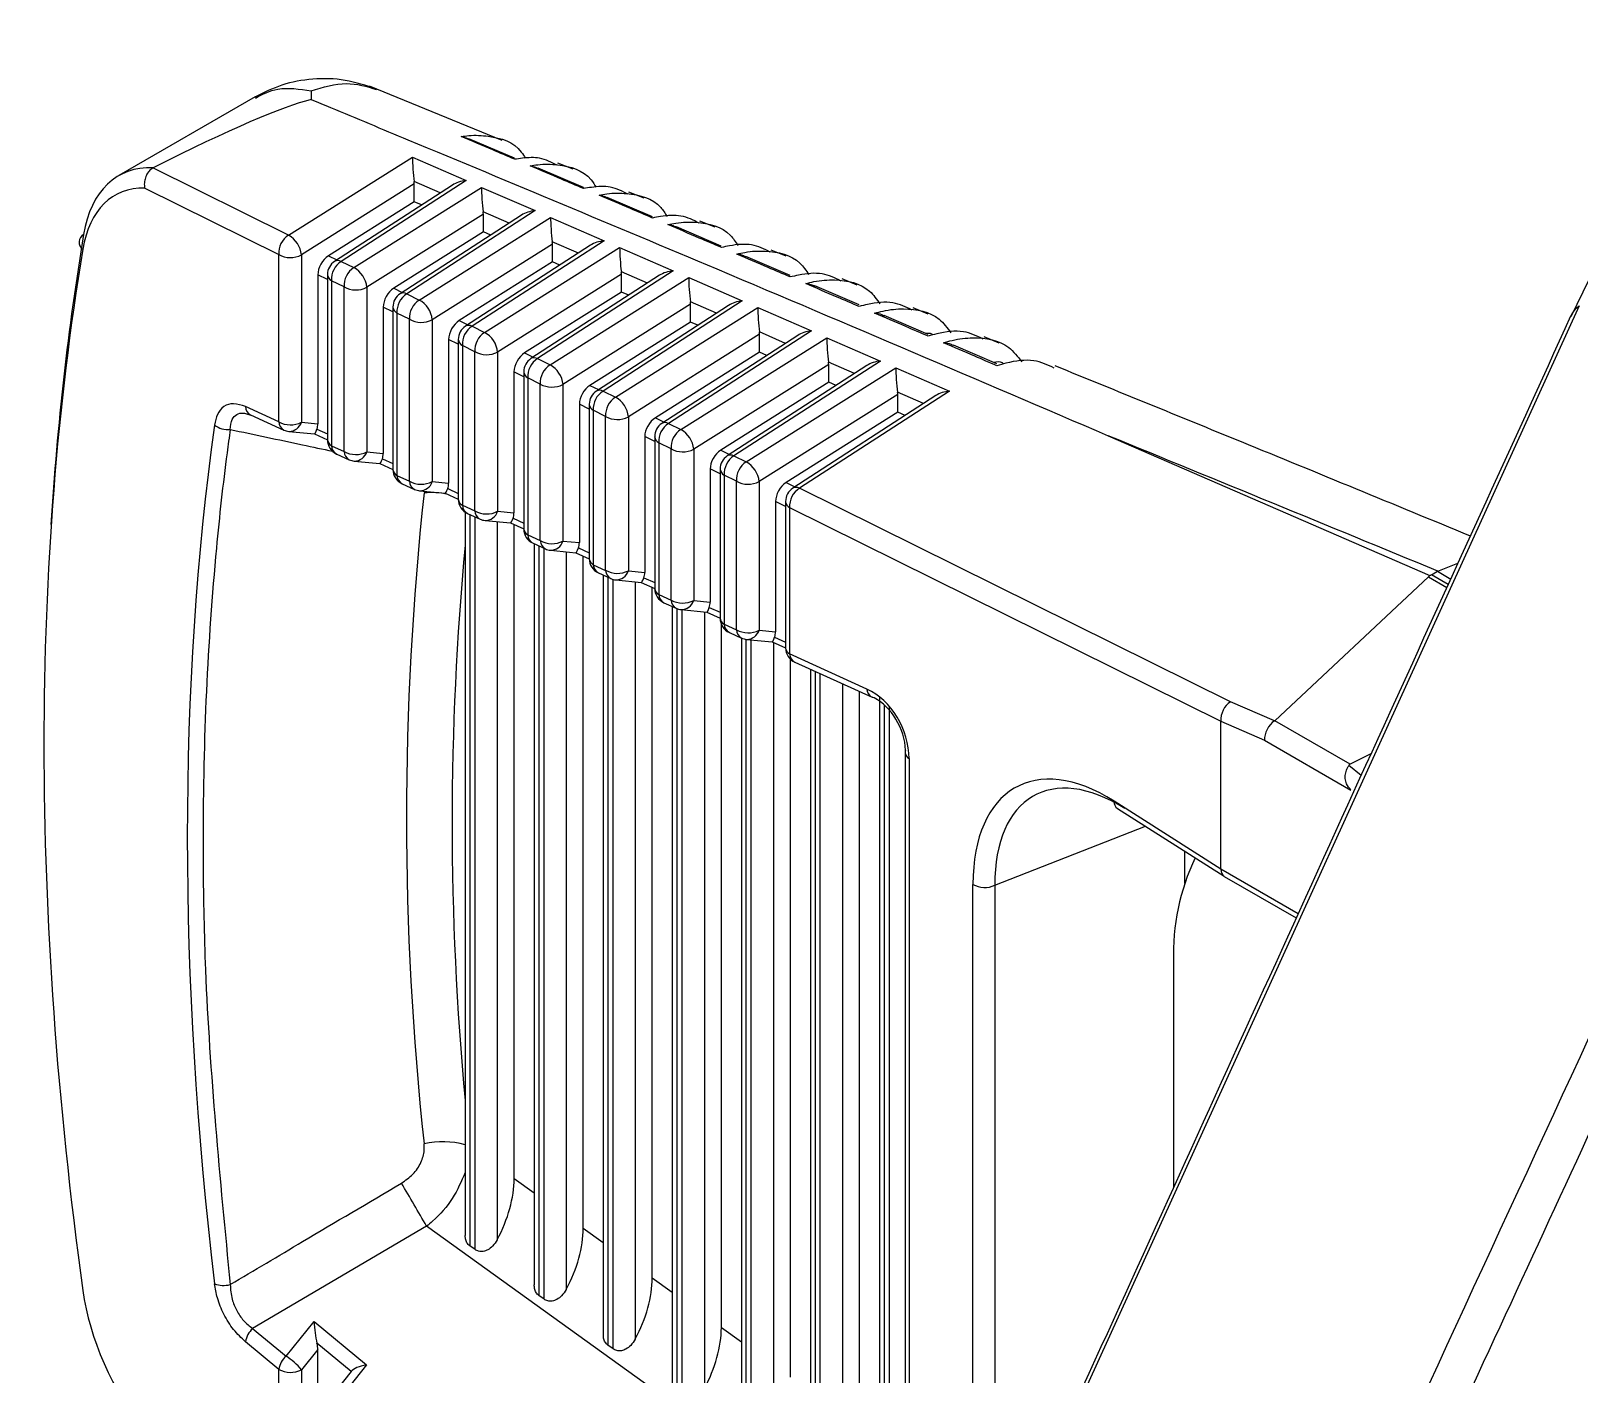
# Model space of a CAD drawing. Extents: x 7 to 113, y 1 to 87.
# Drawn here: x 75.682 to 76.665, y 70.07 to 70.923 of the extents above; entities that cross this region are included whole.
import ezdxf

# ---------------------------------------------------------------- set-up
doc = ezdxf.new("R2010")
doc.units = 0
doc.header["$MEASUREMENT"] = 0
doc.layers.add('OBJECT', color=7, linetype='CONTINUOUS')

msp = doc.modelspace()

# ---------------------------------------------------------------- linework, layer by layer
at = {"layer": 'OBJECT'}
for p, q in [((75.85971, 70.88479), (75.85975, 70.87925)), ((75.98096, 70.85332), (75.89681, 70.88766)), ((75.82426, 70.88097), (75.7376, 70.83094)), ((75.98879, 70.84192), (75.95978, 70.85429)), ((75.75912, 70.83577), (75.75939, 70.83592)), ((75.84531, 70.79307), (75.75912, 70.83577)), ((75.84531, 70.79307), (75.92402, 70.84258)), ((75.92402, 70.84258), (75.95802, 70.82778)), ((76.03254, 70.82337), (76.00373, 70.83567)), ((76.02603, 70.83493), (76.01634, 70.83889)), ((75.92519, 70.82564), (75.85355, 70.78058)), ((75.94936, 70.82491), (75.87461, 70.77649)), ((75.95802, 70.82778), (75.87881, 70.77647)), ((75.94164, 70.81991), (75.92509, 70.82712)), ((75.92519, 70.81431), (75.92519, 70.82564)), ((75.75405, 70.82296), (75.8391, 70.78083)), ((75.92519, 70.81431), (75.87066, 70.78001)), ((75.88681, 70.77251), (75.96787, 70.82349)), ((75.92986, 70.81228), (75.92519, 70.81431)), ((75.96787, 70.82349), (76.00186, 70.80868)), ((76.07629, 70.80479), (76.04769, 70.81702)), ((76.0711, 70.81655), (76.06143, 70.82049)), ((75.96903, 70.80655), (75.89505, 70.76002)), ((75.9932, 70.80581), (75.91615, 70.75591)), ((76.00186, 70.80868), (75.92036, 70.75589)), ((75.92832, 70.75195), (76.01171, 70.8044)), ((75.98548, 70.80081), (75.96893, 70.80802)), ((75.96903, 70.79522), (75.96903, 70.80655)), ((76.01171, 70.8044), (76.0457, 70.78959)), ((75.96903, 70.79522), (75.91217, 70.75945)), ((75.9737, 70.79318), (75.96903, 70.79522)), ((76.12004, 70.78616), (76.09163, 70.79833)), ((76.11617, 70.79816), (76.10652, 70.80209)), ((76.68957, 70.80362), (76.65925, 70.74134)), ((76.01287, 70.78745), (75.93656, 70.73945)), ((76.03704, 70.78672), (75.9577, 70.73533)), ((76.0457, 70.78959), (75.9619, 70.73531)), ((75.96983, 70.73139), (76.05555, 70.7853)), ((76.02932, 70.78172), (76.01277, 70.78893)), ((76.01287, 70.77612), (76.01287, 70.78745)), ((76.05555, 70.7853), (76.08954, 70.7705)), ((75.8391, 70.67465), (75.8391, 70.78083)), ((75.85355, 70.78058), (75.85355, 70.67439)), ((75.87066, 70.78001), (75.87598, 70.77738)), ((75.87881, 70.77647), (75.88681, 70.77251)), ((76.01287, 70.77612), (75.95368, 70.73889)), ((76.01754, 70.77409), (76.01287, 70.77612)), ((76.16379, 70.76751), (76.13558, 70.77961)), ((76.16124, 70.77977), (76.15162, 70.78369)), ((75.86394, 70.76803), (75.86394, 70.67338)), ((75.87004, 70.76501), (75.86394, 70.76803)), ((75.87004, 70.7681), (75.87004, 70.66328)), ((76.05672, 70.76836), (75.97807, 70.71889)), ((76.08088, 70.76763), (75.99924, 70.71475)), ((76.08954, 70.7705), (76.00345, 70.71473)), ((76.01133, 70.71083), (76.09939, 70.76621)), ((76.07316, 70.76263), (76.05661, 70.76984)), ((76.05672, 70.75703), (76.05672, 70.76836)), ((76.09939, 70.76621), (76.13338, 70.75141)), ((76.20631, 70.76138), (76.19671, 70.7653)), ((75.88061, 70.76027), (75.87261, 70.76423)), ((75.87261, 70.76423), (75.87261, 70.65942)), ((75.88061, 70.65578), (75.88061, 70.76027)), ((75.89505, 70.76002), (75.89505, 70.65553)), ((75.91217, 70.75945), (75.91752, 70.7568)), ((75.92036, 70.75589), (75.92832, 70.75195)), ((76.05672, 70.75703), (75.99518, 70.71833)), ((76.06138, 70.755), (76.05672, 70.75703)), ((76.20754, 70.74883), (76.17953, 70.76086)), ((75.90545, 70.74747), (75.90545, 70.65451)), ((75.91159, 70.74443), (75.90545, 70.74747)), ((75.91159, 70.74752), (75.91159, 70.6444)), ((76.10056, 70.74927), (76.01957, 70.69833)), ((76.12472, 70.74854), (76.04079, 70.69417)), ((76.13338, 70.75141), (76.04499, 70.69415)), ((76.05284, 70.69027), (76.14323, 70.74712)), ((76.117, 70.74354), (76.10045, 70.75075)), ((76.10056, 70.73794), (76.10056, 70.74927)), ((76.14323, 70.74712), (76.17722, 70.73231)), ((76.25138, 70.74299), (76.2418, 70.7469)), ((76.66455, 70.74817), (76.30293, 69.95467)), ((75.92212, 70.73971), (75.91415, 70.74366)), ((75.91415, 70.74366), (75.91415, 70.64054)), ((75.92212, 70.63692), (75.92212, 70.73971)), ((75.93656, 70.73945), (75.93656, 70.63666)), ((75.95368, 70.73889), (75.95907, 70.73622)), ((76.10056, 70.73794), (76.03669, 70.69777)), ((76.10522, 70.73591), (76.10056, 70.73794)), ((76.2513, 70.73011), (76.22347, 70.74208)), ((75.94696, 70.72691), (75.94696, 70.63565)), ((75.95313, 70.72385), (75.94696, 70.72691)), ((75.95313, 70.72694), (75.95313, 70.62552)), ((75.9619, 70.73531), (75.96983, 70.73139)), ((76.1444, 70.73018), (76.06108, 70.67777)), ((76.16856, 70.72944), (76.08233, 70.67359)), ((76.17722, 70.73231), (76.08654, 70.67357)), ((76.09435, 70.66971), (76.18707, 70.72803)), ((76.16084, 70.72444), (76.14429, 70.73165)), ((76.1444, 70.71885), (76.1444, 70.73018)), ((76.18707, 70.72803), (76.22106, 70.71322)), ((76.29645, 70.7246), (76.28689, 70.7285)), ((75.96362, 70.71915), (75.9557, 70.72308)), ((75.9557, 70.72308), (75.9557, 70.62165)), ((75.96362, 70.61805), (75.96362, 70.71915)), ((75.97807, 70.71889), (75.97807, 70.6178)), ((75.99518, 70.71833), (76.00061, 70.71564)), ((76.1444, 70.71885), (76.0782, 70.67721)), ((76.14906, 70.71681), (76.1444, 70.71885)), ((76.29506, 70.71137), (76.26741, 70.72327)), ((75.98846, 70.70635), (75.98846, 70.61678)), ((75.99468, 70.70327), (75.98846, 70.70635)), ((75.99468, 70.70636), (75.99468, 70.60663)), ((76.00345, 70.71473), (76.01133, 70.71083)), ((76.18824, 70.71108), (76.10259, 70.65721)), ((76.2124, 70.71035), (76.12388, 70.65301)), ((76.22106, 70.71322), (76.12808, 70.653)), ((76.13585, 70.64915), (76.23091, 70.70893)), ((76.20468, 70.70535), (76.18813, 70.71256)), ((76.18824, 70.69975), (76.18824, 70.71108)), ((76.23091, 70.70893), (76.2649, 70.69413)), ((76.00513, 70.69859), (75.99724, 70.7025)), ((75.99724, 70.7025), (75.99724, 70.60277)), ((76.00513, 70.59919), (76.00513, 70.69859)), ((76.01957, 70.69833), (76.01957, 70.59893)), ((76.03669, 70.69777), (76.04216, 70.69506)), ((76.18824, 70.69975), (76.1197, 70.65665)), ((76.1929, 70.69772), (76.18824, 70.69975)), ((76.04499, 70.69415), (76.05284, 70.69027)), ((76.23208, 70.69199), (76.14409, 70.63665)), ((76.25624, 70.69126), (76.16542, 70.63243)), ((76.2649, 70.69413), (76.16963, 70.63242)), ((76.24852, 70.68626), (76.23197, 70.69347)), ((76.23208, 70.68066), (76.23208, 70.69199)), ((75.8391, 70.67465), (75.81794, 70.68427)), ((75.8192, 70.67951), (75.82078, 70.6791)), ((75.82123, 70.67903), (75.8424, 70.66941)), ((76.02997, 70.68579), (76.02997, 70.59792)), ((76.03622, 70.68269), (76.02997, 70.68579)), ((76.03622, 70.68578), (76.03622, 70.58775)), ((76.04664, 70.67803), (76.03879, 70.68192)), ((76.03879, 70.68192), (76.03879, 70.58389)), ((76.04664, 70.58032), (76.04664, 70.67803)), ((76.06108, 70.67777), (76.06108, 70.58007)), ((76.0782, 70.67721), (76.0837, 70.67448)), ((76.23208, 70.68066), (76.16121, 70.63609)), ((76.23675, 70.67863), (76.23208, 70.68066)), ((75.84557, 70.66856), (75.86178, 70.66698)), ((75.85355, 70.67439), (75.86394, 70.67338)), ((75.86176, 70.66698), (75.87004, 70.66322)), ((75.8634, 70.66998), (75.87004, 70.66696)), ((76.08654, 70.67357), (76.09435, 70.66971)), ((75.87261, 70.65942), (75.88061, 70.65578)), ((76.07148, 70.66523), (76.07148, 70.57905)), ((76.07777, 70.66211), (76.07148, 70.66523)), ((76.07777, 70.6652), (76.07777, 70.56887)), ((76.08814, 70.65747), (76.08033, 70.66134)), ((76.08033, 70.66134), (76.08033, 70.56501)), ((76.08814, 70.56146), (76.08814, 70.65747)), ((76.10259, 70.65721), (76.10259, 70.5612)), ((76.36571, 70.66581), (76.56975, 70.57695)), ((75.87591, 70.65418), (75.88391, 70.65054)), ((75.88708, 70.64969), (75.90329, 70.64811)), ((75.89505, 70.65553), (75.90545, 70.65451)), ((75.90327, 70.64811), (75.91159, 70.64433)), ((75.9049, 70.65112), (75.91159, 70.64808)), ((76.1197, 70.65665), (76.12525, 70.6539)), ((76.12808, 70.653), (76.13585, 70.64915)), ((75.91415, 70.64054), (75.92212, 70.63692)), ((76.11298, 70.64467), (76.11298, 70.56019)), ((76.11931, 70.64153), (76.11298, 70.64467)), ((76.11931, 70.64462), (76.11931, 70.54998)), ((76.12965, 70.63691), (76.12188, 70.64076)), ((76.12188, 70.64076), (76.12188, 70.54612)), ((75.91745, 70.63529), (75.92541, 70.63168)), ((75.92858, 70.63083), (75.9448, 70.62925)), ((75.93656, 70.63666), (75.94696, 70.63565)), ((75.94478, 70.62925), (75.95313, 70.62545)), ((75.94641, 70.63225), (75.95313, 70.62919)), ((76.12965, 70.54259), (76.12965, 70.63691)), ((76.14409, 70.63665), (76.14409, 70.54233)), ((76.16121, 70.63609), (76.16679, 70.63332)), ((76.44325, 70.49687), (76.16963, 70.63242)), ((75.9557, 70.62165), (75.96362, 70.61805)), ((75.97807, 70.6178), (75.98846, 70.61678)), ((76.15449, 70.62411), (76.15449, 70.54132)), ((76.16086, 70.62095), (76.15449, 70.62411)), ((76.16086, 70.62404), (76.16086, 70.5311)), ((76.16342, 70.62018), (76.43723, 70.48455)), ((76.16342, 70.62018), (76.16342, 70.52724)), ((75.95745, 70.61729), (75.95745, 70.15811)), ((75.959, 70.61641), (75.96692, 70.61281)), ((75.96038, 70.61578), (75.96038, 70.15142)), ((75.96373, 70.14902), (75.96373, 70.61426)), ((75.97009, 70.61196), (75.9863, 70.61038)), ((75.97781, 70.61121), (75.97781, 70.15534)), ((75.98628, 70.61038), (75.99468, 70.60657)), ((75.98792, 70.61339), (75.99468, 70.61031)), ((75.98857, 70.19416), (75.98857, 70.60934)), ((75.99724, 70.60277), (76.00513, 70.59919)), ((76.01957, 70.59893), (76.02997, 70.59792)), ((76.00054, 70.59753), (76.00843, 70.59394)), ((76.00129, 70.59719), (76.00129, 70.12658)), ((76.00422, 70.59586), (76.00422, 70.1199)), ((76.00757, 70.11749), (76.00757, 70.59433)), ((76.0116, 70.5931), (76.02781, 70.59152)), ((76.02165, 70.59212), (76.02165, 70.12381)), ((76.02779, 70.59152), (76.03622, 70.58768)), ((76.02942, 70.59452), (76.03622, 70.59143)), ((76.03241, 70.16264), (76.03241, 70.58942)), ((76.03879, 70.58389), (76.04664, 70.58032)), ((76.04209, 70.57865), (76.04993, 70.57508)), ((76.06108, 70.58007), (76.07148, 70.57905)), ((76.57092, 70.57756), (76.5746, 70.57969)), ((76.5746, 70.57969), (76.58308, 70.57479)), ((76.57488, 70.57985), (76.58769, 70.58489)), ((76.04513, 70.57726), (76.04513, 70.09506)), ((76.04806, 70.57593), (76.04806, 70.08837)), ((76.05141, 70.08597), (76.05141, 70.57454)), ((76.0531, 70.57423), (76.06932, 70.57265)), ((76.06549, 70.57302), (76.06549, 70.09229)), ((76.0693, 70.57265), (76.07777, 70.5688)), ((76.07093, 70.57565), (76.07777, 70.57255)), ((76.07625, 70.13111), (76.07625, 70.56949)), ((76.47136, 70.48483), (76.56894, 70.57611)), ((76.56894, 70.57611), (76.58061, 70.56937)), ((76.58155, 70.57143), (76.57092, 70.57756)), ((76.08033, 70.56501), (76.08814, 70.56146)), ((76.08363, 70.55976), (76.09144, 70.55621)), ((76.10259, 70.5612), (76.11298, 70.56019)), ((76.08897, 70.55734), (76.08897, 70.06353)), ((76.0919, 70.55602), (76.0919, 70.05685)), ((76.09461, 70.55536), (76.11082, 70.55379)), ((76.09525, 70.05444), (76.09525, 70.5553)), ((76.10933, 70.55393), (76.10933, 70.06076)), ((76.1108, 70.55379), (76.11931, 70.54992)), ((76.11244, 70.55679), (76.11931, 70.55366)), ((76.12009, 70.09959), (76.12009, 70.54612)), ((76.12188, 70.54612), (76.12965, 70.54259)), ((76.12518, 70.54088), (76.13295, 70.53735)), ((76.14409, 70.54233), (76.15449, 70.54132)), ((76.13281, 70.53741), (76.13281, 70.03201)), ((76.13574, 70.53654), (76.13574, 70.02533)), ((76.13612, 70.5365), (76.15233, 70.53492)), ((76.13909, 70.02292), (76.13909, 70.53621)), ((76.15231, 70.53492), (76.16086, 70.53104)), ((76.15317, 70.53453), (76.15317, 70.02924)), ((76.15394, 70.53792), (76.16086, 70.53478)), ((76.21246, 70.50495), (76.16342, 70.52724)), ((76.16393, 70.06806), (76.16393, 70.52389)), ((76.16672, 70.522), (76.21576, 70.49971)), ((76.17665, 70.51748), (76.17665, 70.00048)), ((76.17958, 70.51615), (76.17958, 69.9938)), ((76.18293, 69.99139), (76.18293, 70.51463)), ((76.19701, 70.50823), (76.19701, 69.99772)), ((76.20777, 70.03654), (76.20777, 70.50334)), ((76.22049, 70.49999), (76.22049, 69.96896)), ((76.22342, 70.49494), (76.22342, 69.96228)), ((76.22677, 69.95987), (76.22677, 70.49392)), ((76.4712, 70.4847), (76.44325, 70.49687)), ((76.43723, 70.39062), (76.43723, 70.48449)), ((76.43723, 70.48449), (76.46493, 70.47243)), ((76.5192, 70.45721), (76.47136, 70.48483)), ((76.46493, 70.47243), (76.51976, 70.44078)), ((76.23674, 70.46464), (76.23674, 69.91646)), ((76.23931, 70.46078), (76.23931, 69.91794)), ((76.53246, 70.46376), (76.5192, 70.45721)), ((76.52623, 70.45008), (76.51837, 70.45644)), ((76.43723, 70.39062), (76.36949, 70.4337)), ((76.37155, 70.42913), (76.43924, 70.38608)), ((76.29369, 70.38035), (76.38935, 70.41781)), ((76.4143, 70.38157), (76.4143, 70.40194)), ((76.43723, 70.39062), (76.43723, 70.39062)), ((76.48629, 70.36229), (76.43723, 70.39062)), ((76.43937, 70.386), (76.48507, 70.35961)), ((76.27982, 69.94133), (76.27982, 70.38091)), ((76.29369, 70.38035), (76.29369, 69.94934)), ((76.40718, 70.33195), (76.40718, 70.18841)), ((75.98857, 70.19416), (76.00129, 70.18501)), ((75.93301, 70.16387), (75.82258, 70.09897)), ((76.23674, 69.94546), (75.93301, 70.16387)), ((76.03241, 70.16264), (76.04513, 70.15349)), ((75.96373, 70.14902), (75.96038, 70.15142)), ((76.07625, 70.13111), (76.08897, 70.12196)), ((76.00757, 70.11749), (76.00422, 70.1199)), ((75.82258, 70.09897), (75.84375, 70.08143)), ((75.84375, 70.08143), (75.8616, 70.10342)), ((75.8616, 70.10342), (75.89481, 70.07589)), ((76.12009, 70.09959), (76.13281, 70.09044)), ((75.8391, 70.07302), (75.81794, 70.09056)), ((75.88512, 70.07167), (75.8634, 70.08967)), ((76.05141, 70.08597), (76.04806, 70.08837)), ((75.86394, 70.08557), (75.85355, 70.07276)), ((75.86394, 69.99092), (75.86394, 70.08557)), ((75.8391, 69.96684), (75.8391, 70.07302)), ((75.85355, 70.07276), (75.85355, 69.96658)), ((75.88515, 70.07171), (75.8722, 70.05531)), ((75.89481, 70.07589), (75.87725, 70.05366))]:
    msp.add_line(p, q, dxfattribs=at)
at = {"layer": 'OBJECT', "flags": 128}
msp.add_lwpolyline([(76.21711, 70.49932), (76.21622, 70.49953), (76.21576, 70.49971)], dxfattribs=at)
at = {"layer": 'OBJECT'}
for centre, radius, start, end in [((75.71779, 70.78874), 0.00543, 117.55045, 236.57987), ((75.85269, 70.78164), 0.01361, 122.85681, 183.38222), ((75.83769, 70.77908), 0.01593, 5.38115, 61.42717), ((75.84656, 70.79414), 0.01525, 240.71997, 297.24676), ((75.88004, 70.7681), 0.01, 122.93169, 180), ((75.8862, 70.76504), 0.01361, 122.85589, 183.38369), ((75.8767, 70.7726), 0.00441, 61.31839, 118.2245), ((75.87483, 70.76849), 0.0048, 184.74166, 242.4728), ((75.8942, 70.76108), 0.01361, 122.85229, 183.38674), ((75.8792, 70.75852), 0.01593, 5.38145, 61.42687), ((75.88807, 70.77358), 0.01525, 240.72035, 297.24638), ((75.92159, 70.74752), 0.01, 122.93169, 180), ((75.92774, 70.74446), 0.01361, 122.85351, 183.38352), ((75.91824, 70.75202), 0.00441, 61.31238, 118.23868), ((75.91637, 70.74791), 0.0048, 184.73592, 242.47296), ((75.9357, 70.74051), 0.01361, 122.8526, 183.38443), ((75.9207, 70.73796), 0.01593, 5.38251, 61.42581), ((76.67468, 70.73439), 0.0171, 126.30629, 154.90137), ((75.92958, 70.75302), 0.01525, 240.71941, 297.24639), ((75.95979, 70.73144), 0.00441, 61.31521, 118.2342), ((75.96313, 70.72694), 0.01, 122.93169, 180), ((75.95792, 70.72733), 0.0048, 184.73929, 242.47516), ((75.96929, 70.72388), 0.01361, 122.85679, 183.38278), ((75.97721, 70.71995), 0.01361, 122.85351, 183.38352), ((75.96221, 70.7174), 0.01593, 5.38304, 61.42528), ((75.97108, 70.73246), 0.01525, 240.72114, 297.24466), ((76.00468, 70.70636), 0.01, 122.93169, 180), ((75.99946, 70.70675), 0.0048, 184.74111, 242.47071), ((76.01083, 70.7033), 0.01361, 122.85384, 183.38374), ((76.00133, 70.71086), 0.00441, 61.30906, 118.24035), ((76.01872, 70.69939), 0.01361, 122.8559, 183.38312), ((76.00372, 70.69684), 0.01593, 5.38115, 61.42717), ((76.01259, 70.71189), 0.01525, 240.71997, 297.24676), ((76.04622, 70.68578), 0.01, 122.93169, 180), ((76.05238, 70.68272), 0.01361, 122.85745, 183.38158), ((76.04287, 70.69028), 0.00441, 61.31663, 118.23443), ((76.06022, 70.67883), 0.01361, 122.85351, 183.38352), ((76.04522, 70.67628), 0.01593, 5.38145, 61.42687), ((75.82404, 70.68445), 0.0061, 181.6742, 242.64392), ((76.04101, 70.68617), 0.0048, 184.74089, 242.47061), ((76.0541, 70.69133), 0.01525, 240.71941, 297.24639), ((75.80683, 70.68358), 0.01387, 232.4664, 276.17276), ((75.84656, 70.68795), 0.01525, 240.71997, 297.24676), ((75.84543, 70.67497), 0.00634, 182.90656, 241.41377), ((75.84654, 70.67851), 0.01, 245.55752, 264.43849), ((75.84581, 70.67661), 0.00805, 268.31878, 344.04756), ((76.08777, 70.6652), 0.01, 122.93169, 180), ((76.09392, 70.66214), 0.01361, 122.85349, 183.38408), ((76.08442, 70.6697), 0.00441, 61.30906, 118.24035), ((76.10173, 70.65827), 0.01361, 122.8526, 183.38443), ((76.08673, 70.65572), 0.01593, 5.38251, 61.42581), ((75.88004, 70.66328), 0.01, 180, 245.55752), ((75.87483, 70.66368), 0.0048, 184.74166, 242.4728), ((75.87894, 70.65974), 0.00634, 182.90504, 241.41308), ((76.08255, 70.66559), 0.0048, 184.73668, 242.47515), ((76.0956, 70.67077), 0.01525, 240.72055, 297.24525), ((75.88807, 70.66909), 0.01525, 240.72035, 297.24638), ((75.88694, 70.6561), 0.00634, 182.90291, 241.41536), ((75.88804, 70.65964), 0.01, 245.55752, 264.43849), ((75.88711, 70.65802), 0.00832, 269.75956, 342.60677), ((76.12931, 70.64462), 0.01, 122.93169, 180), ((76.13547, 70.64156), 0.01361, 122.85681, 183.38222), ((76.12596, 70.64912), 0.00441, 61.32649, 118.22456), ((76.14324, 70.63771), 0.01361, 122.85681, 183.38222), ((76.12824, 70.63516), 0.01593, 5.38115, 61.42717), ((75.92159, 70.6444), 0.01, 180, 245.55752), ((75.91637, 70.64479), 0.0048, 184.73592, 242.47296), ((75.92048, 70.64086), 0.00634, 182.91188, 241.40845), ((76.1241, 70.64502), 0.0048, 184.74089, 242.47061), ((77.82934, 70.42287), 1.90913, 173.78748, 186.21252), ((75.92958, 70.65022), 0.01525, 240.71941, 297.24639), ((75.92845, 70.63724), 0.00634, 182.91188, 241.40845), ((75.92955, 70.64078), 0.01, 245.55752, 264.43849), ((75.92862, 70.63915), 0.00832, 269.75748, 342.60632), ((75.936, 70.58392), 0.04579, 76.85015, 95.74201), ((76.13711, 70.65021), 0.01525, 240.71938, 297.24734), ((76.17086, 70.62404), 0.01, 122.93169, 180), ((76.17701, 70.62098), 0.01361, 122.85135, 183.38532), ((76.16751, 70.62854), 0.00441, 61.30883, 118.23406), ((75.96313, 70.62552), 0.01, 180, 245.55752), ((75.95792, 70.62591), 0.0048, 184.73929, 242.47516), ((75.96203, 70.62198), 0.00634, 182.90368, 241.41444), ((75.97108, 70.63136), 0.01525, 240.72114, 297.24466), ((75.96995, 70.61837), 0.00634, 182.90365, 241.41668), ((75.97012, 70.62028), 0.00832, 269.75913, 342.60466), ((76.16564, 70.62444), 0.0048, 184.73668, 242.47515), ((75.97106, 70.62191), 0.01, 245.55752, 264.43849), ((76.00468, 70.60663), 0.01, 180, 245.55752), ((75.99946, 70.60703), 0.0048, 184.74111, 242.47071), ((76.00357, 70.60309), 0.00634, 182.91188, 241.40845), ((76.01259, 70.61249), 0.01525, 240.71997, 297.24676), ((76.01146, 70.59951), 0.00634, 182.90656, 241.41377), ((76.01163, 70.60142), 0.00832, 269.75326, 342.61083), ((77.83481, 70.42009), 1.88562, 174.63613, 185.36387), ((76.01256, 70.60305), 0.01, 245.55752, 264.43849), ((76.04622, 70.58775), 0.01, 180, 245.55752), ((76.04101, 70.58815), 0.0048, 184.74089, 242.47061), ((76.04512, 70.58421), 0.00634, 182.90365, 241.41668), ((76.0541, 70.59363), 0.01525, 240.71941, 297.24639), ((76.05297, 70.58064), 0.00634, 182.90897, 241.41137), ((76.05314, 70.58255), 0.00832, 269.75626, 342.60753), ((76.05407, 70.58418), 0.01, 245.55752, 264.43849), ((76.08777, 70.56887), 0.01, 180, 245.55752), ((76.08255, 70.56926), 0.0048, 184.73668, 242.47515), ((76.08666, 70.56533), 0.00634, 182.91327, 241.40485), ((76.0956, 70.57476), 0.01525, 240.72055, 297.24525), ((76.09447, 70.56178), 0.00634, 182.90911, 241.40886), ((76.09464, 70.56369), 0.00832, 269.75541, 342.60839), ((76.09558, 70.56532), 0.01, 245.55752, 264.43849), ((76.12931, 70.54998), 0.01, 180, 245.55752), ((76.1241, 70.55038), 0.0048, 184.74089, 242.47061), ((76.12821, 70.54644), 0.00634, 182.90083, 241.41951), ((76.13711, 70.5559), 0.01525, 240.71938, 297.24734), ((76.13598, 70.54291), 0.00634, 182.90365, 241.41668), ((76.13615, 70.54482), 0.00832, 269.75614, 342.6102), ((76.13708, 70.54645), 0.01, 245.55752, 264.43849), ((76.17086, 70.5311), 0.01, 180, 245.55752), ((76.16564, 70.5315), 0.0048, 184.73668, 242.47515), ((76.16953, 70.52742), 0.0061, 181.67499, 242.64314), ((76.21879, 70.50527), 0.00634, 182.91188, 241.40845), ((76.24023, 70.46463), 0.00349, 154.46811, 179.84322), ((76.24156, 70.46506), 0.00483, 184.94186, 242.26997), ((76.37449, 70.43321), 0.00503, 174.37041, 234.24759), ((76.54741, 70.33708), 0.14033, 154.38255, 182.09613), ((76.28731, 70.39435), 0.01538, 240.86658, 294.49616), ((75.94305, 70.16517), 0.05241, 74.05361, 102.82111), ((74.23672, 69.19295), 1.9545, 29.78582, 30.71451), ((75.80424, 70.14327), 0.01696, 249.768, 283.91384), ((75.83361, 70.08739), 0.01599, 133.60833, 168.5589), ((75.85478, 70.06985), 0.016, 133.60999, 168.5565), ((75.82303, 70.04813), 0.03922, 38.91493, 58.11365), ((75.84656, 70.08632), 0.01525, 240.71997, 297.24676)]:
    msp.add_arc(centre, radius, start, end, dxfattribs=at)
for centre, major_axis, ratio, start_param, end_param in [((74.26489, 69.8422), (1.61042, 1.03656), 0.039919, 0.11575, 0.356864), ((75.79469, 70.72534), (-0.05582, 0.1063), 0.548821, 5.972242, 6.908863), ((75.92526, 70.8342), (-0.00085, 0.01127), 0.079449, 0.72669, 2.245127), ((75.91812, 70.82972), (-0.00499, 0.00867), 0.577651, 3.928719, 4.102619), ((75.95925, 70.8194), (0.01405, 0.00116), 0.599576, 1.609114, 2.301123), ((75.78725, 70.72148), (-0.05084, 0.09763), 0.546171, 5.989112, 6.910646), ((75.9691, 70.81511), (-0.00085, 0.01127), 0.079449, 0.72669, 2.245127), ((75.96196, 70.81063), (-0.00499, 0.00867), 0.577651, 3.928719, 4.102619), ((76.00309, 70.80031), (0.01405, 0.00116), 0.599576, 1.609114, 2.301123), ((76.01294, 70.79602), (-0.00085, 0.01127), 0.079449, 0.72669, 2.245127), ((77.1978, 69.51066), (-1.04028, 1.99674), 0.546312, 0.627366, 0.735835), ((76.0058, 70.79153), (-0.00499, 0.00867), 0.577651, 3.928719, 4.102619), ((76.04693, 70.78121), (0.01405, 0.00116), 0.599576, 1.609114, 2.301123), ((76.05678, 70.77693), (-0.00085, 0.01127), 0.079449, 0.72669, 2.245127), ((77.19037, 69.5068), (-1.0353, 1.98807), 0.546171, 0.62746, 0.990968), ((75.87108, 70.77204), (0.00503, 0.00866), 0.585467, 0.839536, 2.351618), ((76.04964, 70.77244), (-0.00499, 0.00867), 0.577651, 3.928719, 4.102619), ((76.09077, 70.76212), (0.01405, 0.00116), 0.599576, 1.609114, 2.301123), ((76.10062, 70.75783), (-0.00085, 0.01127), 0.079449, 0.72669, 2.245127), ((75.91259, 70.75148), (0.00503, 0.00866), 0.585467, 0.839536, 2.351618), ((76.09348, 70.75335), (-0.00499, 0.00867), 0.577651, 3.928719, 4.102619), ((76.13461, 70.74303), (0.01405, 0.00116), 0.599576, 1.609114, 2.301123), ((76.14446, 70.73874), (-0.00085, 0.01127), 0.079449, 0.72669, 2.245127), ((75.95409, 70.73092), (0.00503, 0.00866), 0.585467, 0.839536, 2.351618), ((76.13733, 70.73426), (-0.00499, 0.00867), 0.577651, 3.928719, 4.102619), ((76.17845, 70.72394), (0.01405, 0.00116), 0.599576, 1.609114, 2.301123), ((76.1883, 70.71965), (-0.00085, 0.01127), 0.079449, 0.72669, 2.245127), ((75.9956, 70.71035), (0.00503, 0.00866), 0.585467, 0.839536, 2.351618), ((76.18117, 70.71516), (-0.00499, 0.00867), 0.577651, 3.928719, 4.102619), ((76.22229, 70.70484), (0.01405, 0.00116), 0.599576, 1.609114, 2.301123), ((76.23214, 70.70056), (-0.00085, 0.01127), 0.079449, 0.72669, 2.245127), ((76.03711, 70.68979), (0.00503, 0.00866), 0.585467, 0.839536, 2.351618), ((76.22501, 70.69607), (-0.00499, 0.00867), 0.577651, 3.928719, 4.102619), ((76.26614, 70.68575), (0.01405, 0.00116), 0.599576, 1.609114, 2.301123), ((76.07861, 70.66923), (0.00503, 0.00866), 0.585467, 0.839536, 2.351618), ((77.23468, 69.47836), (-1.00355, 1.9254), 0.546183, 0.65427, 0.963299), ((75.86439, 70.67677), (0.00262, 0.00979), 0.106887, 3.123822, 3.974977), ((75.85725, 70.67747), (-0.00385, 0.01007), 0.543423, 3.692597, 4.098858), ((77.9528, 68.49757), (13.55466, -5.79644), 0.094066, 1.712751, 1.728263), ((75.90589, 70.65791), (0.00262, 0.00979), 0.106887, 3.123822, 3.974977), ((75.89875, 70.6586), (-0.00385, 0.01007), 0.543423, 3.692597, 4.098858), ((76.12012, 70.64867), (0.00503, 0.00866), 0.585467, 0.839536, 2.351618), ((75.9474, 70.63904), (0.00262, 0.00979), 0.106887, 3.123822, 3.974977), ((75.94026, 70.63974), (-0.00385, 0.01007), 0.543423, 3.692597, 4.098858), ((76.16163, 70.62811), (0.00503, 0.00866), 0.585467, 0.839536, 2.351618), ((75.98891, 70.62018), (0.00262, 0.00979), 0.106887, 3.123822, 3.974977), ((75.98177, 70.62087), (-0.00385, 0.01007), 0.543423, 3.692597, 4.098858), ((76.02327, 70.60201), (-0.00385, 0.01007), 0.543423, 3.692597, 4.098858), ((76.03041, 70.60131), (0.00262, 0.00979), 0.106887, 3.123822, 3.974977), ((76.06478, 70.58314), (-0.00385, 0.01007), 0.543423, 3.692597, 4.098858), ((75.88353, 70.88065), (0.69558, -0.29623), 0.103903, 6.205233, 6.208574), ((76.07192, 70.58245), (0.00262, 0.00979), 0.106887, 3.123822, 3.974977), ((75.87937, 70.8788), (0.69197, -0.29935), 0.11077, 6.235019, 6.248108), ((75.87985, 70.87853), (0.69558, -0.29623), 0.103903, 6.192142, 6.205233), ((76.10629, 70.56427), (-0.00385, 0.01007), 0.543423, 3.692597, 4.098858), ((76.11343, 70.56358), (0.00262, 0.00979), 0.106887, 3.123822, 3.974977), ((76.14779, 70.54541), (-0.00385, 0.01007), 0.543423, 3.692597, 4.098858), ((76.15493, 70.54471), (0.00262, 0.00979), 0.106887, 3.123822, 3.974977), ((76.2074, 70.46925), (-0.01678, 0.03637), 0.746233, 4.158516, 5.570042), ((76.21484, 70.47312), (-0.01275, 0.02722), 0.6715, 4.16034, 5.571866), ((76.44449, 70.4885), (0.00422, 0.00907), 0.65764, 0.784823, 2.296905), ((76.31038, 70.5469), (0.1268, -0.06259), 0.052184, 0.025754, 0.032108), ((76.472, 70.47651), (0.00451, 0.00894), 0.611471, 0.803161, 2.321597), ((76.4139, 70.51005), (0.05766, -0.02495), 0.11077, 6.208839, 6.235019), ((76.37017, 70.32261), (-0.06218, 0.1204), 0.544409, 5.531781, 7.094981), ((76.37761, 70.32647), (-0.05848, 0.1111), 0.541805, 5.527777, 7.090977), ((76.54581, 70.4339), (0.02725, -0.02281), 0.225664, 3.042546, 3.183147), ((76.44449, 70.39459), (0.00519, 0.00855), 0.59377, 2.36886, 3.15434), ((75.94577, 70.16993), (0.03015, 0.0521), 0.583023, 4.769095, 5.494025), ((75.98961, 70.13841), (0.03015, 0.0521), 0.583023, 4.769095, 5.494025), ((76.03345, 70.10689), (0.03015, 0.0521), 0.583023, 4.769095, 5.494025), ((75.78725, 70.09273), (-0.05084, 0.09763), 0.546171, 0.990968, 1.912502), ((75.86439, 70.09887), (-0.00138, 0.01392), 0.177178, 1.220717, 2.275128), ((76.07729, 70.07536), (0.03015, 0.0521), 0.583023, 4.769095, 5.494025), ((75.85725, 70.09007), (-0.00404, 0.01025), 0.521, 4.064683, 4.470943), ((75.8976, 70.07134), (0.01306, 0.00138), 0.372225, 1.746516, 2.800928)]:
    msp.add_ellipse(centre, major_axis=major_axis, ratio=ratio, start_param=start_param, end_param=end_param, dxfattribs=at)
for points, knots in [([(76.99424, 70.92278), (76.91622, 70.75374), (76.76423, 70.42446), (76.6119, 70.09485), (76.53777, 69.93445)], [0, 0, 0, 0, 0.513344, 1, 1, 1, 1]), ([(76.49642, 69.90552), (76.50945, 69.93378), (76.58269, 70.09256), (76.73904, 70.43111), (76.88198, 70.74113), (76.9648, 70.92073)], [0, 0, 0, 0, 0.083458, 0.469005, 1, 1, 1, 1]), ([(75.90122, 70.88587), (75.89463, 70.88804), (75.8815, 70.89237), (75.86088, 70.89285), (75.84124, 70.88935), (75.82964, 70.88362), (75.82402, 70.88083)], [0, 0, 0, 0, 0.258967, 0.516542, 0.765564, 1, 1, 1, 1]), ([(75.82431, 70.88017), (75.82886, 70.88256), (75.83906, 70.88792), (75.85235, 70.8859), (75.85971, 70.88479)], [0, 0, 0, 0, 0.445445, 1, 1, 1, 1]), ([(75.85971, 70.88479), (75.86733, 70.88705), (75.88208, 70.89145), (75.89495, 70.8875), (75.90118, 70.8856)], [0, 0, 0, 0, 0.516126, 1, 1, 1, 1]), ([(75.85975, 70.87925), (75.86385, 70.87755), (75.88433, 70.86904), (75.97031, 70.83326), (76.13562, 70.76431), (76.28306, 70.70119), (76.36571, 70.66581)], [0, 0, 0, 0, 0.024148, 0.120739, 0.507103, 1, 1, 1, 1]), ([(75.95502, 70.85572), (75.95659, 70.85595), (75.96256, 70.85682), (75.97633, 70.85596), (75.98969, 70.852), (75.99484, 70.84332), (75.99565, 70.84196)], [0, 0, 0, 0, 0.095579, 0.363592, 0.900436, 1, 1, 1, 1]), ([(75.98892, 70.8413), (75.98426, 70.84328), (75.97296, 70.84809), (75.96166, 70.85289), (75.95502, 70.85572)], [0, 0, 0, 0, 0.412318, 1, 1, 1, 1]), ([(75.95502, 70.85572), (75.95506, 70.85571), (75.95556, 70.85564), (75.95722, 70.85539), (75.95869, 70.8547), (75.95975, 70.85421)], [0, 0, 0, 0, 0.02605, 0.300975, 1, 1, 1, 1]), ([(75.75912, 70.83577), (75.75833, 70.83518), (75.75675, 70.83401), (75.75498, 70.83119), (75.7539, 70.82797), (75.75372, 70.82519), (75.75393, 70.82357), (75.75404, 70.82303), (75.75405, 70.82296)], [0, 0, 0, 0, 0.2192768, 0.4385033, 0.6592408, 0.8829816, 0.9858182, 1, 1, 1, 1]), ([(75.98879, 70.8419), (75.98885, 70.84192), (75.98893, 70.84194), (75.98892, 70.84145), (75.98892, 70.84131), (75.98892, 70.8413)], [0, 0, 0, 0, 0.728288, 0.976187, 1, 1, 1, 1]), ([(76.01577, 70.83749), (76.01226, 70.83934), (76.00576, 70.84277), (75.99598, 70.84234), (75.99054, 70.84154), (75.98892, 70.8413)], [0, 0, 0, 0, 0.452485, 0.837194, 1, 1, 1, 1]), ([(75.99874, 70.83712), (76.00035, 70.83739), (76.00639, 70.83841), (76.02032, 70.83792), (76.03412, 70.83406), (76.0396, 70.82518), (76.04063, 70.8235)], [0, 0, 0, 0, 0.094758, 0.355723, 0.878339, 1, 1, 1, 1]), ([(76.03265, 70.82267), (76.02799, 70.82466), (76.01668, 70.82948), (76.00538, 70.83429), (75.99874, 70.83712)], [0, 0, 0, 0, 0.412358, 1, 1, 1, 1]), ([(75.99874, 70.83712), (75.99878, 70.83711), (75.99941, 70.83704), (76.00115, 70.83678), (76.00269, 70.83606), (76.0037, 70.83559)], [0, 0, 0, 0, 0.024891, 0.35821, 1, 1, 1, 1]), ([(76.06088, 70.81914), (76.05729, 70.821), (76.05044, 70.82455), (76.04015, 70.82395), (76.0343, 70.82295), (76.03265, 70.82267)], [0, 0, 0, 0, 0.4407288, 0.8415288, 1, 1, 1, 1]), ([(76.03253, 70.82334), (76.03258, 70.82336), (76.03266, 70.8234), (76.03265, 70.82287), (76.03265, 70.82269), (76.03265, 70.82267)], [0, 0, 0, 0, 0.665887, 0.977075, 1, 1, 1, 1]), ([(76.04247, 70.81849), (76.04411, 70.8188), (76.05021, 70.81997), (76.0643, 70.81983), (76.07855, 70.81609), (76.08436, 70.80702), (76.08564, 70.80504)], [0, 0, 0, 0, 0.09397, 0.348262, 0.857414, 1, 1, 1, 1]), ([(76.07637, 70.80401), (76.07171, 70.806), (76.06041, 70.81083), (76.04911, 70.81565), (76.04247, 70.81849)], [0, 0, 0, 0, 0.412395, 1, 1, 1, 1]), ([(76.04247, 70.81849), (76.04251, 70.81848), (76.04325, 70.8184), (76.04508, 70.81815), (76.04668, 70.81739), (76.04765, 70.81693)], [0, 0, 0, 0, 0.023856, 0.410189, 1, 1, 1, 1]), ([(76.10599, 70.80077), (76.10232, 70.80264), (76.09511, 70.80632), (76.08432, 70.80553), (76.07807, 70.80434), (76.07637, 70.80401)], [0, 0, 0, 0, 0.430507, 0.845455, 1, 1, 1, 1]), ([(76.08619, 70.79981), (76.08787, 70.80017), (76.09404, 70.80148), (76.10828, 70.8017), (76.12297, 70.7981), (76.12913, 70.78885), (76.13065, 70.78657)], [0, 0, 0, 0, 0.093216, 0.341179, 0.837566, 1, 1, 1, 1]), ([(76.1201, 70.78531), (76.11544, 70.78731), (76.10414, 70.79214), (76.09283, 70.79698), (76.08619, 70.79981)], [0, 0, 0, 0, 0.41243, 1, 1, 1, 1]), ([(76.08619, 70.79981), (76.08623, 70.79981), (76.0871, 70.79973), (76.08901, 70.79947), (76.09067, 70.79868), (76.09159, 70.79824)], [0, 0, 0, 0, 0.022935, 0.457641, 1, 1, 1, 1]), ([(76.15109, 70.78239), (76.14734, 70.78427), (76.13977, 70.78807), (76.12847, 70.78709), (76.12183, 70.78568), (76.1201, 70.78531)], [0, 0, 0, 0, 0.421623, 0.849027, 1, 1, 1, 1]), ([(76.12992, 70.78111), (76.13164, 70.78151), (76.13786, 70.78296), (76.15225, 70.78352), (76.16739, 70.78007), (76.17391, 70.77066), (76.17569, 70.7681)], [0, 0, 0, 0, 0.092489, 0.334446, 0.818717, 1, 1, 1, 1]), ([(76.16383, 70.76658), (76.15917, 70.76858), (76.14786, 70.77343), (76.13656, 70.77827), (76.12992, 70.78111)], [0, 0, 0, 0, 0.4124608, 1, 1, 1, 1]), ([(76.12992, 70.78111), (76.12996, 70.78111), (76.13095, 70.78102), (76.13293, 70.78077), (76.13466, 70.77994), (76.13554, 70.77951)], [0, 0, 0, 0, 0.0220601, 0.5011118, 1, 1, 1, 1]), ([(76.19619, 70.76399), (76.19234, 70.76589), (76.18443, 70.7698), (76.17262, 70.76863), (76.1656, 70.76699), (76.16383, 70.76658)], [0, 0, 0, 0, 0.413905, 0.85229, 1, 1, 1, 1]), ([(76.17365, 70.76237), (76.17541, 70.76282), (76.18168, 70.76441), (76.1962, 70.7653), (76.21181, 70.76202), (76.21869, 70.75246), (76.22073, 70.74962)], [0, 0, 0, 0, 0.091792, 0.328036, 0.800791, 1, 1, 1, 1]), ([(76.20756, 70.74782), (76.2029, 70.74982), (76.19159, 70.75467), (76.18029, 70.75952), (76.17365, 70.76237)], [0, 0, 0, 0, 0.412499, 1, 1, 1, 1]), ([(76.17365, 70.76237), (76.17369, 70.76237), (76.1748, 70.76228), (76.17686, 70.76204), (76.17865, 70.76117), (76.17948, 70.76076)], [0, 0, 0, 0, 0.021314, 0.541088, 1, 1, 1, 1]), ([(76.24128, 70.74559), (76.23734, 70.7475), (76.22907, 70.75152), (76.21677, 70.75014), (76.20937, 70.74828), (76.20756, 70.74782)], [0, 0, 0, 0, 0.407204, 0.855288, 1, 1, 1, 1]), ([(76.21738, 70.7436), (76.21917, 70.74409), (76.2255, 70.74582), (76.24016, 70.74705), (76.25623, 70.74395), (76.26348, 70.73425), (76.26579, 70.73115)], [0, 0, 0, 0, 0.091121, 0.321928, 0.783727, 1, 1, 1, 1]), ([(76.25129, 70.72903), (76.24663, 70.73103), (76.23533, 70.73589), (76.22402, 70.74075), (76.21738, 70.7436)], [0, 0, 0, 0, 0.412524, 1, 1, 1, 1]), ([(76.21738, 70.7436), (76.21742, 70.7436), (76.21895, 70.7435), (76.22113, 70.74326), (76.22293, 70.74228), (76.22344, 70.74201)], [0, 0, 0, 0, 0.020587, 0.722202, 1, 1, 1, 1]), ([(76.65921, 70.74162), (76.62092, 70.65775), (76.50088, 70.3948), (76.38143, 70.132), (76.30008, 69.95303)], [0, 0, 0, 0, 0.318953, 1, 1, 1, 1]), ([(76.25442, 70.72984), (76.25419, 70.73003), (76.2531, 70.73095), (76.25146, 70.73075), (76.25017, 70.7306)], [0, 0, 0, 0, 0.208961, 1, 1, 1, 1]), ([(76.28636, 70.72717), (76.28233, 70.7291), (76.27371, 70.73323), (76.2609, 70.73164), (76.25314, 70.72953), (76.25129, 70.72903)], [0, 0, 0, 0, 0.401412, 0.858051, 1, 1, 1, 1]), ([(76.26111, 70.7248), (76.26294, 70.72534), (76.26933, 70.72721), (76.2841, 70.72875), (76.30064, 70.72585), (76.30827, 70.71602), (76.31086, 70.71268)], [0, 0, 0, 0, 0.090474, 0.3161, 0.767462, 1, 1, 1, 1]), ([(76.29503, 70.7102), (76.29036, 70.71221), (76.27906, 70.71708), (76.26776, 70.72195), (76.26111, 70.7248)], [0, 0, 0, 0, 0.412558, 1, 1, 1, 1]), ([(76.26111, 70.7248), (76.26116, 70.7248), (76.26279, 70.72471), (76.26505, 70.72447), (76.2669, 70.72346), (76.26738, 70.7232)], [0, 0, 0, 0, 0.019953, 0.747756, 1, 1, 1, 1]), ([(76.29937, 70.71141), (76.29909, 70.71164), (76.29743, 70.71299), (76.29493, 70.71263), (76.29284, 70.71232)], [0, 0, 0, 0, 0.16425, 1, 1, 1, 1]), ([(76.33144, 70.70874), (76.32731, 70.71069), (76.31835, 70.71492), (76.30504, 70.71311), (76.29691, 70.71075), (76.29503, 70.7102)], [0, 0, 0, 0, 0.396421, 0.86061, 1, 1, 1, 1]), ([(76.59555, 70.60212), (76.54715, 70.62206), (76.45948, 70.65817), (76.37141, 70.69405), (76.33197, 70.71011)], [0, 0, 0, 0, 0.552185, 1, 1, 1, 1]), ([(75.81794, 70.68427), (75.81539, 70.68514), (75.81028, 70.68688), (75.80408, 70.68485), (75.79994, 70.67989), (75.79887, 70.67492), (75.79838, 70.67258)], [0, 0, 0, 0, 0.2618794, 0.5244054, 0.7764165, 1, 1, 1, 1]), ([(75.80832, 70.66979), (75.80854, 70.6721), (75.80893, 70.67621), (75.81224, 70.67952), (75.81577, 70.68056), (75.81839, 70.67976), (75.8192, 70.67951)], [0, 0, 0, 0, 0.345409, 0.613679, 0.882374, 1, 1, 1, 1]), ([(75.81924, 70.67967), (75.81939, 70.67968), (75.81972, 70.67969), (75.82078, 70.67913), (75.82137, 70.67881)], [0, 0, 0, 0, 0.43754, 1, 1, 1, 1]), ([(75.80832, 70.66979), (75.80765, 70.66484), (75.80427, 70.64009), (75.79491, 70.55599), (75.79082, 70.46768), (75.79119, 70.37663), (75.79301, 70.28461), (75.80178, 70.19417), (75.80832, 70.12681)], [0, 0, 0, 0, 0.029967, 0.149857, 0.5, 0.529968, 0.649857, 1, 1, 1, 1]), ([(75.80832, 70.66979), (75.82361, 70.66654), (75.84526, 70.66194), (75.86697, 70.65731), (75.87334, 70.65595)], [0, 0, 0, 0, 0.706405, 1, 1, 1, 1]), ([(76.51976, 70.44078), (76.51871, 70.44205), (76.51692, 70.44422), (76.51595, 70.44823), (76.51634, 70.45178), (76.51736, 70.45457), (76.5181, 70.45593), (76.51837, 70.45644)], [0, 0, 0, 0, 0.2815, 0.477143, 0.672465, 0.878459, 1, 1, 1, 1]), ([(75.91705, 70.19123), (75.91961, 70.19301), (75.92475, 70.19658), (75.92975, 70.2041), (75.93167, 70.21095), (75.93148, 70.21489), (75.93142, 70.21627)], [0, 0, 0, 0, 0.288935, 0.578765, 0.851938, 1, 1, 1, 1]), ([(75.95745, 70.19796), (75.95507, 70.1924), (75.95033, 70.18128), (75.94044, 70.1701), (75.93428, 70.16493), (75.93301, 70.16387)], [0, 0, 0, 0, 0.442974, 0.885211, 1, 1, 1, 1]), ([(75.80832, 70.12681), (75.82362, 70.13592), (75.85981, 70.15749), (75.8961, 70.17888), (75.91705, 70.19123)], [0, 0, 0, 0, 0.422662, 1, 1, 1, 1]), ([(75.96038, 70.15142), (75.95973, 70.15203), (75.95845, 70.15324), (75.95755, 70.15566), (75.95754, 70.15736), (75.95753, 70.15811)], [0, 0, 0, 0, 0.359222, 0.716971, 1, 1, 1, 1]), ([(75.97781, 70.15534), (75.97691, 70.15391), (75.97533, 70.15138), (75.97211, 70.14889), (75.96898, 70.14775), (75.96602, 70.14774), (75.96446, 70.14861), (75.96373, 70.14902)], [0, 0, 0, 0, 0.2782996, 0.4908, 0.6659751, 0.8421114, 1, 1, 1, 1]), ([(75.81794, 70.09056), (75.81539, 70.09296), (75.81028, 70.09778), (75.80408, 70.10777), (75.79994, 70.11804), (75.79887, 70.12438), (75.79838, 70.12736)], [0, 0, 0, 0, 0.2618794, 0.5244054, 0.7764165, 1, 1, 1, 1]), ([(75.80832, 70.12681), (75.80854, 70.12372), (75.80894, 70.11822), (75.81222, 70.11016), (75.81677, 70.10349), (75.8206, 70.10051), (75.82258, 70.09897)], [0, 0, 0, 0, 0.2953363, 0.5247161, 0.7544597, 1, 1, 1, 1]), ([(76.00422, 70.1199), (76.00357, 70.1205), (76.00229, 70.12171), (76.00139, 70.12413), (76.00138, 70.12583), (76.00137, 70.12658)], [0, 0, 0, 0, 0.359221, 0.716954, 1, 1, 1, 1]), ([(76.02165, 70.12381), (76.02075, 70.12238), (76.01917, 70.11985), (76.01595, 70.11737), (76.01282, 70.11623), (76.00986, 70.11622), (76.0083, 70.11708), (76.00757, 70.11749)], [0, 0, 0, 0, 0.278289, 0.490791, 0.665973, 0.84211, 1, 1, 1, 1]), ([(76.04806, 70.08837), (76.04741, 70.08898), (76.04613, 70.09019), (76.04523, 70.09261), (76.04522, 70.09431), (76.04521, 70.09506)], [0, 0, 0, 0, 0.359222, 0.716971, 1, 1, 1, 1]), ([(76.06549, 70.09229), (76.06459, 70.09086), (76.06301, 70.08833), (76.05979, 70.08585), (76.05666, 70.0847), (76.0537, 70.0847), (76.05214, 70.08556), (76.05141, 70.08597)], [0, 0, 0, 0, 0.278299, 0.490798, 0.665962, 0.842112, 1, 1, 1, 1])]:
    msp.add_open_spline(points, degree=3, knots=knots, dxfattribs=at)

doc.saveas('drawing.dxf')
